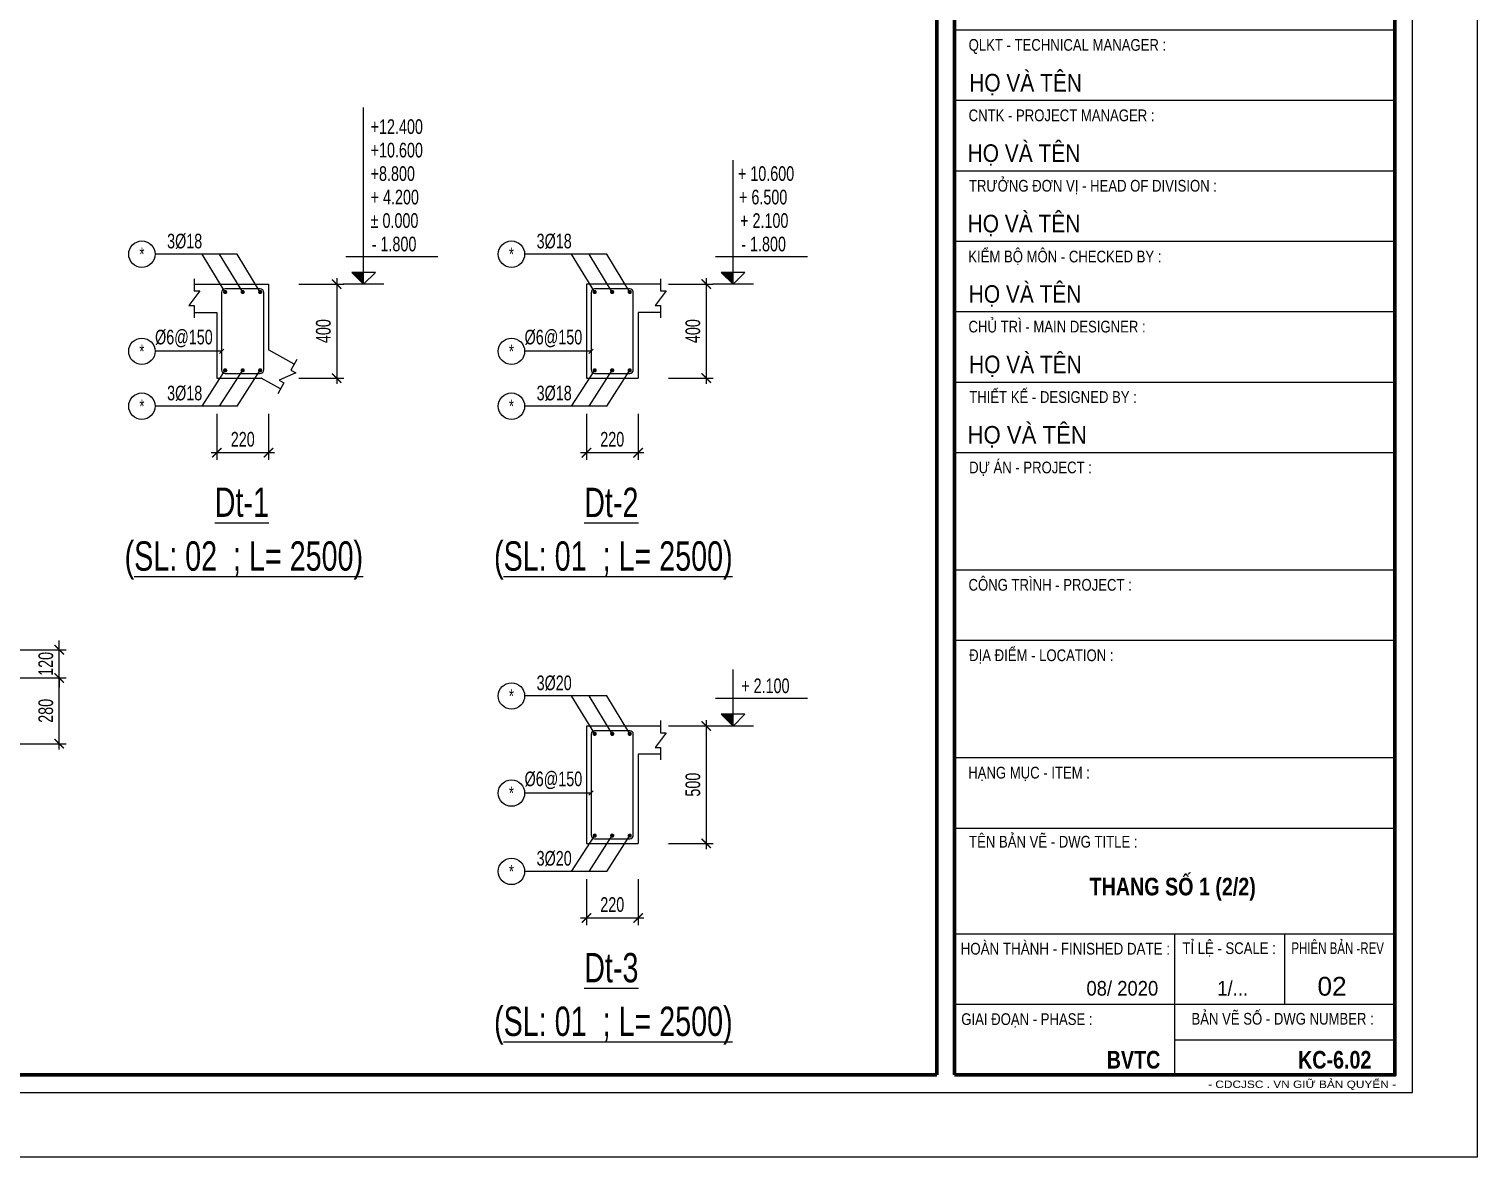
# Model space of a CAD drawing. Header units: millimetres. Extents: x -77370 to 109412, y -14880 to 214694.
# Drawn here: x 71767 to 84100, y 184994 to 194605 of the extents above; entities that cross this region are included whole.
import ezdxf
from ezdxf.enums import TextEntityAlignment as Align

# ---------------------------------------------------------------- set-up
doc = ezdxf.new("R2010")
doc.units = ezdxf.units.MM
doc.header["$LTSCALE"] = 300
doc.header["$MEASUREMENT"] = 0
doc.header["$PDMODE"] = 66
doc.layers.get('0').update_dxf_attribs({"linetype": 'CONTINUOUS'})
doc.layers.get('DEFPOINTS').update_dxf_attribs({"linetype": 'CONTINUOUS'})
for name, color, linetype in [('CDC -TEXT KHUNG', 7, 'CONTINUOUS'), ('CDC-KHUNGTEN', 7, 'CONTINUOUS'), ('CDC.02.DIM', 1, 'CONTINUOUS'), ('CDC.03.BORDER', 3, 'CONTINUOUS'), ('CDC.06.TEXT', 2, 'CONTINUOUS'), ('CDC.11.NOTE', 8, 'CONTINUOUS'), ('CDC.14.STEELNUM', 2, 'CONTINUOUS'), ('KCS_SNODE', 6, 'CONTINUOUS'), ('KCS_STEEL', 4, 'CONTINUOUS')]:
    doc.layers.add(name, color=color, linetype=linetype)
doc.styles.add('ARIAL', font='arial.ttf', dxfattribs={"width": 0.65})
doc.styles.add('Arial_B_3', font='arialbd.ttf', dxfattribs={"width": 0.75, "height": 3})
doc.styles.add('KCS_SMTEXT', font='arial.ttf', dxfattribs={"width": 0.7})
doc.styles.add('KT CDC', font='arial.ttf', dxfattribs={"width": 0.85, "height": 200})
doc.dimstyles.new('KCS_DIM50 scale 2', dxfattribs={"dimscale": 50, "dimtxt": 2.5, "dimasz": 1.6, "dimexe": 1.2, "dimexo": 0, "dimgap": 1, "dimtad": 1, "dimdec": 0, "dimlfac": 0.5, "dimzin": 0, "dimdsep": 46, "dimtxsty": 'KCS_SMTEXT', "dimblk": 'ARCHTICK', "dimcen": 0, "dimdle": 1, "dimclrd": 256, "dimclre": 256, "dimclrt": 2, "dimadec": 0, "dimazin": 0, "dimtfac": 1, "dimtdec": 0, "dimtix": 1, "dimtmove": 2, "dimatfit": 3, "dimfxl": 1, "dimtolj": 1, "dimtzin": 0, "dimarcsym": 0})

# ---------------------------------------------------------------- blocks, each defined once
blk = doc.blocks.new('_ArchTick')
at = {"color": 0, "linetype": 'ByBlock', "const_width": 0.15}
blk.add_lwpolyline([(-0.5, -0.5), (0.5, 0.5)], dxfattribs=at)
blk = doc.blocks.new('*D1027')
at = {"layer": 'CDC.02.DIM', "lineweight": -2, "transparency": 16777216}
for p, q in [((71625, 189316), (72085, 189316)), ((72025, 189316), (72025, 189396)), ((72025, 189076), (72025, 189316)), ((71625, 189076), (72085, 189076)), ((72025, 189076), (72025, 188996))]:
    blk.add_line(p, q, dxfattribs=at)
at = {"layer": 'DEFPOINTS', "color": 0, "transparency": 16777216}
for p in [(71625, 189316), (72025, 189316), (71625, 189076)]:
    blk.add_point(p, dxfattribs=at)
at = {"layer": 'CDC.02.DIM', "lineweight": -2, "transparency": 16777216, "xscale": 80, "yscale": 80, "zscale": 80}
for p, rotation in [((72025, 189316), 270), ((72025, 189076), 90)]:
    blk.add_blockref('_ArchTick', p, dxfattribs=dict(at, rotation=rotation))
at = {"layer": 'CDC.02.DIM', "color": 2, "transparency": 16777216, "insert": (71911, 189196), "char_height": 125, "attachment_point": 5, "rotation": 90, "style": 'KCS_SMTEXT'}
blk.add_mtext('\\A1;120', dxfattribs=at)
blk = doc.blocks.new('*D1028')
at = {"layer": 'CDC.02.DIM', "lineweight": -2, "transparency": 16777216}
for p, q in [((71625, 189076), (72085, 189076)), ((72025, 188466), (72025, 189126)), ((71625, 188516), (72085, 188516))]:
    blk.add_line(p, q, dxfattribs=at)
at = {"layer": 'DEFPOINTS', "color": 0, "transparency": 16777216}
for p in [(71625, 189076), (72025, 189076), (71625, 188516)]:
    blk.add_point(p, dxfattribs=at)
at = {"layer": 'CDC.02.DIM', "lineweight": -2, "transparency": 16777216, "xscale": 80, "yscale": 80, "zscale": 80}
for p, rotation in [((72025, 189076), 90), ((72025, 188516), 270)]:
    blk.add_blockref('_ArchTick', p, dxfattribs=dict(at, rotation=rotation))
at = {"layer": 'CDC.02.DIM', "color": 2, "transparency": 16777216, "insert": (71911, 188796), "char_height": 125, "attachment_point": 5, "rotation": 90, "style": 'KCS_SMTEXT'}
blk.add_mtext('\\A1;280', dxfattribs=at)
blk = doc.blocks.new('*D1044')
at = {"layer": 'CDC.02.DIM', "lineweight": -2, "transparency": 16777216}
for p, q in [((74066, 192431), (74448, 192431)), ((74388, 192481), (74388, 191581)), ((74066, 191631), (74448, 191631))]:
    blk.add_line(p, q, dxfattribs=at)
at = {"layer": 'DEFPOINTS', "color": 0, "transparency": 16777216}
for p in [(74066, 192431), (74066, 191631), (74388, 191631)]:
    blk.add_point(p, dxfattribs=at)
at = {"layer": 'CDC.02.DIM', "lineweight": -2, "transparency": 16777216, "xscale": 80, "yscale": 80, "zscale": 80}
for p, rotation in [((74388, 192431), 90), ((74388, 191631), 270)]:
    blk.add_blockref('_ArchTick', p, dxfattribs=dict(at, rotation=rotation))
at = {"layer": 'CDC.02.DIM', "color": 2, "transparency": 16777216, "insert": (74275, 192031), "char_height": 125, "attachment_point": 5, "rotation": 90, "style": 'KCS_SMTEXT'}
blk.add_mtext('\\A1;400', dxfattribs=at)
blk = doc.blocks.new('*D1045')
at = {"layer": 'CDC.02.DIM', "lineweight": -2, "transparency": 16777216}
for p, q in [((73368, 191327), (73368, 190935)), ((73808, 191327), (73808, 190935)), ((73858, 190995), (73318, 190995))]:
    blk.add_line(p, q, dxfattribs=at)
at = {"layer": 'DEFPOINTS', "color": 0, "transparency": 16777216}
for p in [(73368, 191327), (73808, 191327), (73368, 190995)]:
    blk.add_point(p, dxfattribs=at)
at = {"layer": 'CDC.02.DIM', "lineweight": -2, "transparency": 16777216, "xscale": 80, "yscale": 80, "zscale": 80, "rotation": 180}
blk.add_blockref('_ArchTick', (73368, 190995), dxfattribs=at)
at = {"layer": 'CDC.02.DIM', "lineweight": -2, "transparency": 16777216, "xscale": 80, "yscale": 80, "zscale": 80}
blk.add_blockref('_ArchTick', (73808, 190995), dxfattribs=at)
at = {"layer": 'CDC.02.DIM', "color": 2, "transparency": 16777216, "insert": (73588, 191109), "char_height": 125, "attachment_point": 5, "style": 'KCS_SMTEXT'}
blk.add_mtext('\\A1;220', dxfattribs=at)
blk = doc.blocks.new('*D1046')
at = {"layer": 'CDC.02.DIM', "lineweight": -2, "transparency": 16777216}
for p, q in [((77213, 192431), (77595, 192431)), ((77535, 192481), (77535, 191581)), ((77213, 191631), (77595, 191631))]:
    blk.add_line(p, q, dxfattribs=at)
at = {"layer": 'DEFPOINTS', "color": 0, "transparency": 16777216}
for p in [(77213, 192431), (77213, 191631), (77535, 191631)]:
    blk.add_point(p, dxfattribs=at)
at = {"layer": 'CDC.02.DIM', "lineweight": -2, "transparency": 16777216, "xscale": 80, "yscale": 80, "zscale": 80}
for p, rotation in [((77535, 192431), 90), ((77535, 191631), 270)]:
    blk.add_blockref('_ArchTick', p, dxfattribs=dict(at, rotation=rotation))
at = {"layer": 'CDC.02.DIM', "color": 2, "transparency": 16777216, "insert": (77422, 192031), "char_height": 125, "attachment_point": 5, "rotation": 90, "style": 'KCS_SMTEXT'}
blk.add_mtext('\\A1;400', dxfattribs=at)
blk = doc.blocks.new('*D1047')
at = {"layer": 'CDC.02.DIM', "lineweight": -2, "transparency": 16777216}
for p, q in [((76515, 191327), (76515, 190935)), ((76955, 191327), (76955, 190935)), ((77005, 190995), (76465, 190995))]:
    blk.add_line(p, q, dxfattribs=at)
at = {"layer": 'DEFPOINTS', "color": 0, "transparency": 16777216}
for p in [(76515, 191327), (76955, 191327), (76515, 190995)]:
    blk.add_point(p, dxfattribs=at)
at = {"layer": 'CDC.02.DIM', "lineweight": -2, "transparency": 16777216, "xscale": 80, "yscale": 80, "zscale": 80, "rotation": 180}
blk.add_blockref('_ArchTick', (76515, 190995), dxfattribs=at)
at = {"layer": 'CDC.02.DIM', "lineweight": -2, "transparency": 16777216, "xscale": 80, "yscale": 80, "zscale": 80}
blk.add_blockref('_ArchTick', (76955, 190995), dxfattribs=at)
at = {"layer": 'CDC.02.DIM', "color": 2, "transparency": 16777216, "insert": (76735, 191109), "char_height": 125, "attachment_point": 5, "style": 'KCS_SMTEXT'}
blk.add_mtext('\\A1;220', dxfattribs=at)
blk = doc.blocks.new('*D1058')
at = {"layer": 'CDC.02.DIM', "lineweight": -2, "transparency": 16777216}
for p, q in [((77535, 188717), (77535, 187617)), ((77213, 188667), (77595, 188667)), ((77213, 187667), (77595, 187667))]:
    blk.add_line(p, q, dxfattribs=at)
at = {"layer": 'DEFPOINTS', "color": 0, "transparency": 16777216}
for p in [(77213, 188667), (77213, 187667), (77535, 187667)]:
    blk.add_point(p, dxfattribs=at)
at = {"layer": 'CDC.02.DIM', "lineweight": -2, "transparency": 16777216, "xscale": 80, "yscale": 80, "zscale": 80}
for p, rotation in [((77535, 188667), 90), ((77535, 187667), 270)]:
    blk.add_blockref('_ArchTick', p, dxfattribs=dict(at, rotation=rotation))
at = {"layer": 'CDC.02.DIM', "color": 2, "transparency": 16777216, "insert": (77422, 188167), "char_height": 125, "attachment_point": 5, "rotation": 90, "style": 'KCS_SMTEXT'}
blk.add_mtext('\\A1;500', dxfattribs=at)
blk = doc.blocks.new('*D1059')
at = {"layer": 'CDC.02.DIM', "lineweight": -2, "transparency": 16777216}
for p, q in [((76515, 187363), (76515, 186971)), ((76955, 187363), (76955, 186971)), ((77005, 187031), (76465, 187031))]:
    blk.add_line(p, q, dxfattribs=at)
at = {"layer": 'DEFPOINTS', "color": 0, "transparency": 16777216}
for p in [(76515, 187363), (76955, 187363), (76515, 187031)]:
    blk.add_point(p, dxfattribs=at)
at = {"layer": 'CDC.02.DIM', "lineweight": -2, "transparency": 16777216, "xscale": 80, "yscale": 80, "zscale": 80, "rotation": 180}
blk.add_blockref('_ArchTick', (76515, 187031), dxfattribs=at)
at = {"layer": 'CDC.02.DIM', "lineweight": -2, "transparency": 16777216, "xscale": 80, "yscale": 80, "zscale": 80}
blk.add_blockref('_ArchTick', (76955, 187031), dxfattribs=at)
at = {"layer": 'CDC.02.DIM', "color": 2, "transparency": 16777216, "insert": (76735, 187145), "char_height": 125, "attachment_point": 5, "style": 'KCS_SMTEXT'}
blk.add_mtext('\\A1;220', dxfattribs=at)
blk = doc.blocks.new('Khung tên chuẩn')
at = {"layer": 'CDC-KHUNGTEN', "color": 6, "lineweight": 25}
for p, q in [((82700, 19200), (75200, 19200)), ((82700, 18000), (75200, 18000)), ((82700, 16800), (75200, 16800)), ((82700, 15600), (75200, 15600)), ((82700, 14400), (75200, 14400)), ((82700, 13200), (75200, 13200)), ((82700, 12000), (75200, 12000)), ((82700, 10000), (75200, 10000)), ((82700, 8800), (75200, 8800)), ((82700, 6800), (75200, 6800)), ((82700, 5600), (75200, 5600)), ((82700, 3800), (75200, 3800)), ((78950, 1400), (78950, 3800)), ((80825, 2600), (80825, 3800)), ((82700, 2600), (75200, 2600)), ((78950, 2000), (82700, 2000))]:
    blk.add_line(p, q, dxfattribs=at)
at = {"layer": 'CDC-KHUNGTEN', "color": 8}
blk.add_lwpolyline([(75096, 1100), (83000, 1100), (83000, 58300), (3000, 58300), (3000, 1100), (75096, 1100)], dxfattribs=at)
at = {"layer": 'CDC-KHUNGTEN', "color": 255, "lineweight": 60}
blk.add_lwpolyline([(74900, 1400), (74900, 58000), (3300, 58000), (3300, 1400), (74900, 1400)], close=True, dxfattribs=at)
blk.add_lwpolyline([(75200, 1400), (82700, 1400), (82700, 58000), (75200, 58000), (75200, 1400)], dxfattribs=at)
at = {"layer": 'DEFPOINTS', "color": 1, "ltscale": 0.2}
blk.add_lwpolyline([(0, 0), (0, 59400), (84100, 59400), (84100, 0), (0, 0)], close=True, dxfattribs=at)
at = {"layer": 'CDC -TEXT KHUNG', "color": 7, "style": 'Arial_B_3', "width": 0.8}
blk.add_text('BVTC', height=300, dxfattribs=at).set_placement((78705, 1508), align=Align.RIGHT)
at = {"layer": 'CDC -TEXT KHUNG', "color": 6, "style": 'KT CDC', "width": 1.15}
blk.add_text('- CDCJSC . VN GIỮ BẢN QUYỂN -', height=125.69, dxfattribs=at).set_placement((79519, 1177))
at = {"layer": 'CDC-KHUNGTEN', "color": 6, "style": 'ARIAL'}
for s, width, p in [('QLKT - TECHNICAL MANAGER :', 0.8, (75440, 18850)), ('CNTK - PROJECT MANAGER :', 0.8, (75440, 17650)), ('TRƯỞNG ĐƠN VỊ - HEAD OF DIVISION :', 0.8, (75445, 16450)), ('KIỂM BỘ MÔN - CHECKED BY :', 0.8, (75434, 15244)), ('CHỦ TRÌ - MAIN DESIGNER :', 0.8, (75438, 14050)), ('THIẾT KẾ - DESIGNED BY :', 0.8, (75450, 12850)), ('DỰ ÁN - PROJECT :  ', 0.8, (75449, 11650)), ('CÔNG TRÌNH - PROJECT :  ', 0.8, (75438, 9650)), ('ĐỊA ĐIỂM - LOCATION :', 0.8, (75449, 8450)), ('HẠNG MỤC - ITEM : ', 0.8, (75433, 6450)), ('TÊN BẢN VẼ - DWG TITLE :', 0.8, (75448, 5273)), ('TỈ LỆ - SCALE :', 0.8, (79082, 3459)), ('PHIÊN BẢN -REV', 0.7, (80938, 3459)), ('BẢN VẼ SỐ - DWG NUMBER :', 0.8, (79236, 2256)), ('GIAI ĐOẠN - PHASE :', 0.8, (75315, 2250))]:
    blk.add_text(s, height=200, dxfattribs=dict(at, width=width)).set_placement(p)
at = {"layer": 'CDC-KHUNGTEN', "color": 7}
for style, width, p in [('KT CDC', 0.85, (75450, 18156)), ('KT CDC', 0.85, (75423, 16956)), ('KT CDC', 0.85, (75423, 15756)), ('KT CDC', 0.85, (75442, 14556)), ('KT CDC', 0.85, (75448, 13356)), ('ARIAL', 0.9, (75421, 12156))]:
    blk.add_text('HỌ VÀ TÊN', height=300, dxfattribs=dict(at, style=style, width=width)).set_placement(p)
at = {"layer": 'CDC-KHUNGTEN', "color": 6, "style": 'ARIAL', "width": 0.814645}
blk.add_text('HOÀN THÀNH - FINISHED DATE :', height=200, dxfattribs=at).set_placement((75304, 3450), (78870, 3450), align=Align.FIT)
at = {"layer": 'CDC-KHUNGTEN', "color": 7, "style": 'ARIAL', "width": 0.9}
for s, p in [('08/ 2020', (78670, 2750)), ('1/...', (80200, 2750))]:
    blk.add_text(s, height=250, dxfattribs=at).set_placement(p, align=Align.RIGHT)
at = {"layer": 'CDC-KHUNGTEN', "color": 7, "style": 'KT CDC'}
blk.add_text('02', height=320, dxfattribs=at).set_placement((81879, 2750), align=Align.RIGHT)

msp = doc.modelspace()

# ---------------------------------------------------------------- linework, layer by layer
at = {"layer": 'CDC.02.DIM'}
for p, q in [((74616.7, 192430.5), (74616.7, 193936.9)), ((77763.7, 192430.5), (77763.7, 193486.9)), ((75250.8, 192664), (74464.9, 192664)), ((78397.8, 192664), (77613.7, 192664)), ((74717.4, 192531.2), (74516.1, 192531.2)), ((74616.7, 192430.5), (74516.1, 192531.2)), ((74616.7, 192430.5), (74717.4, 192531.2)), ((77864.4, 192531.2), (77663.1, 192531.2)), ((77763.7, 192430.5), (77663.1, 192531.2)), ((77763.7, 192430.5), (77864.4, 192531.2)), ((74789.9, 192430.5), (74443.5, 192430.5)), ((77936.9, 192430.5), (77590.5, 192430.5)), ((77763.7, 188666.5), (77763.7, 189147.9)), ((78397.8, 188900), (77613.7, 188900)), ((77864.4, 188767.2), (77663.1, 188767.2)), ((77763.7, 188666.5), (77663.1, 188767.2)), ((77763.7, 188666.5), (77864.4, 188767.2)), ((77936.9, 188666.5), (77590.5, 188666.5))]:
    msp.add_line(p, q, dxfattribs=at)
for points in [[(74516.1, 192531.2), (74616.7, 192430.5), (74616.7, 192531.2)], [(77663.1, 192531.2), (77763.7, 192430.5), (77763.7, 192531.2)], [(77663.1, 188767.2), (77763.7, 188666.5), (77763.7, 188767.2)]]:
    msp.add_solid(points, dxfattribs=at)
at = {"layer": 'CDC.03.BORDER', "ltscale": 2}
for p, q in [((73175, 192430.5), (73807.7, 192430.5)), ((73807.7, 192430.5), (73807.7, 191870.4)), ((77147.1, 192430.5), (76514.7, 192430.5)), ((76514.7, 192430.5), (76514.7, 191630.5)), ((73175, 192190.5), (73367.7, 192190.5)), ((73367.7, 192190.5), (73367.7, 191630.5)), ((77147.1, 192190.5), (76954.4, 192190.5)), ((76954.7, 192190.5), (76954.7, 191630.5)), ((73367.7, 191630.5), (73745.2, 191630.5)), ((76514.7, 191630.5), (76954.7, 191630.5)), ((77147.1, 188666.5), (76514.7, 188666.5)), ((76514.7, 188666.5), (76514.7, 187666.5)), ((77147.1, 188426.5), (76954.4, 188426.5)), ((76954.7, 188426.5), (76954.7, 187666.5)), ((76514.7, 187666.5), (76954.7, 187666.5))]:
    msp.add_line(p, q, dxfattribs=at)
at = {"layer": 'CDC.03.BORDER'}
for p, q in [((74026.4, 191748.8), (73807.7, 191870.4)), ((73909.9, 191539), (73745.2, 191630.5))]:
    msp.add_line(p, q, dxfattribs=at)
at = {"layer": 'CDC.11.NOTE'}
for p, q in [((73540.4, 192686.5), (72841.6, 192686.5)), ((73438.4, 192364), (73242, 192686.5)), ((73587.5, 192364), (73391.2, 192686.5)), ((73736.7, 192364), (73540.4, 192686.5)), ((76687.4, 192686.5), (75988.6, 192686.5)), ((76585.4, 192364), (76389, 192686.5)), ((76734.5, 192364), (76538.2, 192686.5)), ((76883.7, 192364), (76687.4, 192686.5)), ((73407.7, 191859), (72841.6, 191859)), ((76554.7, 191859), (75988.6, 191859)), ((73242, 191391.6), (73438.4, 191697)), ((73391.2, 191391.6), (73587.5, 191697)), ((73540.4, 191391.6), (73736.7, 191697)), ((76389, 191391.6), (76585.4, 191697)), ((76538.2, 191391.6), (76734.5, 191697)), ((76687.4, 191391.6), (76883.7, 191697)), ((73540.4, 191391.6), (72841.6, 191391.6)), ((76687.4, 191391.6), (75988.6, 191391.6)), ((76687.4, 188922.5), (75988.6, 188922.5)), ((76585.4, 188600), (76389, 188922.5)), ((76734.5, 188600), (76538.2, 188922.5)), ((76883.7, 188600), (76687.4, 188922.5)), ((76554.7, 188095), (75988.6, 188095)), ((76389, 187427.6), (76585.4, 187733)), ((76538.2, 187427.6), (76734.5, 187733)), ((76687.4, 187427.6), (76883.7, 187733)), ((76687.4, 187427.6), (75988.6, 187427.6))]:
    msp.add_line(p, q, dxfattribs=at)
at = {"layer": 'CDC.11.NOTE', "color": 3}
for p, q in [((73426.2, 191877.6), (73389.1, 191840.5)), ((76573.2, 191877.6), (76536.1, 191840.5)), ((76573.2, 188113.6), (76536.1, 188076.5))]:
    msp.add_line(p, q, dxfattribs=at)
at = {"layer": 'CDC.11.NOTE', "color": 1, "elevation": 0}
for points in [[(73175, 192477.4), (73175, 192373), (73221.8, 192373), (73128.1, 192248), (73175, 192248), (73175, 192143.6)], [(77147.1, 192477.4), (77147.1, 192373), (77194, 192373), (77100.2, 192248), (77147.1, 192248), (77147.1, 192143.6)], [(74049.2, 191789.8), (73998.5, 191698.6), (74039.5, 191675.8), (73896.8, 191612), (73937.8, 191589.3), (73887.1, 191498)], [(77147.1, 188713.4), (77147.1, 188609), (77194, 188609), (77100.2, 188484), (77147.1, 188484), (77147.1, 188379.6)]]:
    msp.add_lwpolyline(points, dxfattribs=at)
at = {"layer": 'CDC.14.STEELNUM', "color": 8}
for centre in [(72729.1, 192686.5), (75876.1, 192686.5), (72729.1, 191859), (75876.1, 191859), (72729.1, 191391.6), (75876.1, 191391.6), (75876.1, 188922.5), (75876.1, 188095), (75876.1, 187427.6)]:
    msp.add_circle(centre, 112.5, dxfattribs=at)
at = {"layer": 'KCS_SNODE', "const_width": 18, "elevation": 0}
for points in [[(73429.4, 192364, -1), (73447.4, 192364, -1)], [(73578.5, 192364, -1), (73596.5, 192364, -1)], [(73745.7, 192364, 1), (73727.7, 192364, 1)], [(76576.4, 192364, -1), (76594.4, 192364, -1)], [(76725.5, 192364, -1), (76743.5, 192364, -1)], [(76892.7, 192364, 1), (76874.7, 192364, 1)], [(73429.4, 191697, 1), (73447.4, 191697, 1)], [(73578.5, 191697, 1), (73596.5, 191697, 1)], [(73745.7, 191697, -1), (73727.7, 191697, -1)], [(76576.4, 191697, 1), (76594.4, 191697, 1)], [(76725.5, 191697, 1), (76743.5, 191697, 1)], [(76892.7, 191697, -1), (76874.7, 191697, -1)], [(76576.4, 188600, -1), (76594.4, 188600, -1)], [(76725.5, 188600, -1), (76743.5, 188600, -1)], [(76892.7, 188600, 1), (76874.7, 188600, 1)], [(76576.4, 187733, 1), (76594.4, 187733, 1)], [(76725.5, 187733, 1), (76743.5, 187733, 1)], [(76892.7, 187733, -1), (76874.7, 187733, -1)]]:
    msp.add_lwpolyline(points, format="xyb", close=True, dxfattribs=at)
at = {"layer": 'KCS_STEEL', "elevation": 0}
for points in [[(73437.7, 191670.5), (73737.4, 191670.5, 0.4142136), (73767.4, 191700.5), (73767.4, 192360.5, 0.4142136), (73737.4, 192390.5), (73437.7, 192390.5, 0.4142136), (73407.7, 192360.5), (73407.7, 191700.5, 0.4142136)], [(76584.7, 191670.5), (76884.4, 191670.5, 0.4142136), (76914.4, 191700.5), (76914.4, 192360.5, 0.4142136), (76884.4, 192390.5), (76584.7, 192390.5, 0.4142136), (76554.7, 192360.5), (76554.7, 191700.5, 0.4142136)], [(76584.7, 187706.5), (76884.4, 187706.5, 0.4142136), (76914.4, 187736.5), (76914.4, 188596.5, 0.4142136), (76884.4, 188626.5), (76584.7, 188626.5, 0.4142136), (76554.7, 188596.5), (76554.7, 187736.5, 0.4142136)]]:
    msp.add_lwpolyline(points, format="xyb", close=True, dxfattribs=at)

# ---------------------------------------------------------------- block references
at = {"xscale": 0.5000000002619345, "yscale": 0.5000000002619345, "zscale": 0.5000000002619345}
msp.add_blockref('Khung tên chuẩn', (42050, 184994.5), dxfattribs=at)

# ---------------------------------------------------------------- texts
at = {"layer": 'CDC -TEXT KHUNG', "style": 'Arial_B_3', "width": 0.8}
msp.add_text('THANG SỐ 1 (2/2)', height=150, dxfattribs=at).set_placement((81508.1, 187223.7), align=Align.CENTER)
msp.add_text('KC-6.02', height=150, dxfattribs=at).set_placement((83200, 185748.4), align=Align.RIGHT)
at = {"layer": 'CDC.02.DIM', "color": 2, "linetype": 'ByBlock', "style": 'KCS_SMTEXT', "width": 0.7}
for s, p in [('+12.400', (74677.1, 193710.7)), ('+10.600', (74677.1, 193510.7)), ('+8.800', (74677.1, 193310.7)), ('+ 10.600', (77805.3, 193310.7)), ('+ 4.200', (74677.1, 193110.7)), ('+ 6.500', (77814.7, 193110.7)), ('%%P 0.000', (74677.1, 192910.7)), ('+ 2.100', (77824.1, 192910.7)), ('- 1.800', (74686.5, 192710.7)), ('- 1.800', (77833.5, 192710.7)), ('+ 2.100', (77833.5, 188946.7))]:
    msp.add_text(s, height=125, dxfattribs=at).set_placement(p)
at = {"layer": 'CDC.06.TEXT', "color": 2, "linetype": 'ByBlock', "style": 'KCS_SMTEXT', "width": 0.7}
for s, p in [('3%%C18', (73093.2, 192798.6)), ('3%%C18', (76240.2, 192798.6)), ('%%C6@150', (73086.7, 191971.2)), ('%%C6@150', (76233.7, 191971.2)), ('3%%C18', (73093.2, 191503.8)), ('3%%C18', (76240.2, 191503.8)), ('3%%C20', (76240.2, 189034.6)), ('%%C6@150', (76233.7, 188207.2)), ('3%%C20', (76240.2, 187539.8))]:
    msp.add_text(s, height=125, rotation=360, dxfattribs=at).set_placement(p, align=Align.MIDDLE)
at = {"layer": 'CDC.06.TEXT', "color": 4, "style": 'KCS_SMTEXT', "width": 0.7}
for s, p in [('%%UDt-1', (73580.2, 190572.3)), ('%%UDt-2', (76727.2, 190572.3)), ('(%%USL: 02  ; L= 2500)', (73597.2, 190084.2)), ('(%%USL: 01  ; L= 2500)', (76744.2, 190084.2)), ('%%UDt-3', (76727.2, 186608.3)), ('(%%USL: 01  ; L= 2500)', (76744.2, 186120.2))]:
    msp.add_text(s, height=250, dxfattribs=at).set_placement(p, align=Align.MIDDLE)
at = {"layer": 'CDC.14.STEELNUM', "style": 'KCS_SMTEXT', "width": 0.7}
for p in [(72729.1, 192686.5), (75876.1, 192686.5), (72729.1, 191859), (75876.1, 191859), (72729.1, 191391.6), (75876.1, 191391.6), (75876.1, 188922.5), (75876.1, 188095), (75876.1, 187427.6)]:
    msp.add_text('*', height=112.5, dxfattribs=at).set_placement(p, align=Align.MIDDLE)

# ---------------------------------------------------------------- dimensions: what is measured, and where the dimension line sits
at = {"layer": 'CDC.02.DIM'}
for base, p1, p2, angle, picture, middle in [((74388.5, 191630.5), (74065.8, 192430.5), (74065.8, 191630.5), 90, '*D1044', (74274.7, 192030.5)), ((77535.5, 191630.5), (77212.8, 192430.5), (77212.8, 191630.5), 90, '*D1046', (77421.7, 192030.5)), ((72024.7, 189315.7), (71624.7, 189075.7), (71624.7, 189315.7), 270, '*D1027', (71910.9, 189195.7)), ((72024.7, 189075.7), (71624.7, 188515.7), (71624.7, 189075.7), 270, '*D1028', (71910.9, 188795.7)), ((77535.5, 187666.5), (77212.8, 188666.5), (77212.8, 187666.5), 90, '*D1058', (77421.7, 188166.5))]:
    dim = msp.add_linear_dim(base=base, p1=p1, p2=p2, angle=angle, dimstyle='KCS_DIM50 scale 2', dxfattribs=at)
    dim.commit()
    dim.dimension.update_dxf_attribs({"geometry": picture, "text_midpoint": middle})
for base, p1, p2, picture, middle in [((73367.7, 190994.8), (73807.7, 191327.1), (73367.7, 191327.1), '*D1045', (73587.7, 191108.6)), ((76514.7, 190994.8), (76954.7, 191327.1), (76514.7, 191327.1), '*D1047', (76734.7, 191108.6)), ((76514.7, 187030.8), (76954.7, 187363.1), (76514.7, 187363.1), '*D1059', (76734.7, 187144.6))]:
    dim = msp.add_linear_dim(base=base, p1=p1, p2=p2, dimstyle='KCS_DIM50 scale 2', dxfattribs=at)
    dim.commit()
    dim.dimension.update_dxf_attribs({"geometry": picture, "text_midpoint": middle})

doc.saveas('drawing.dxf')
